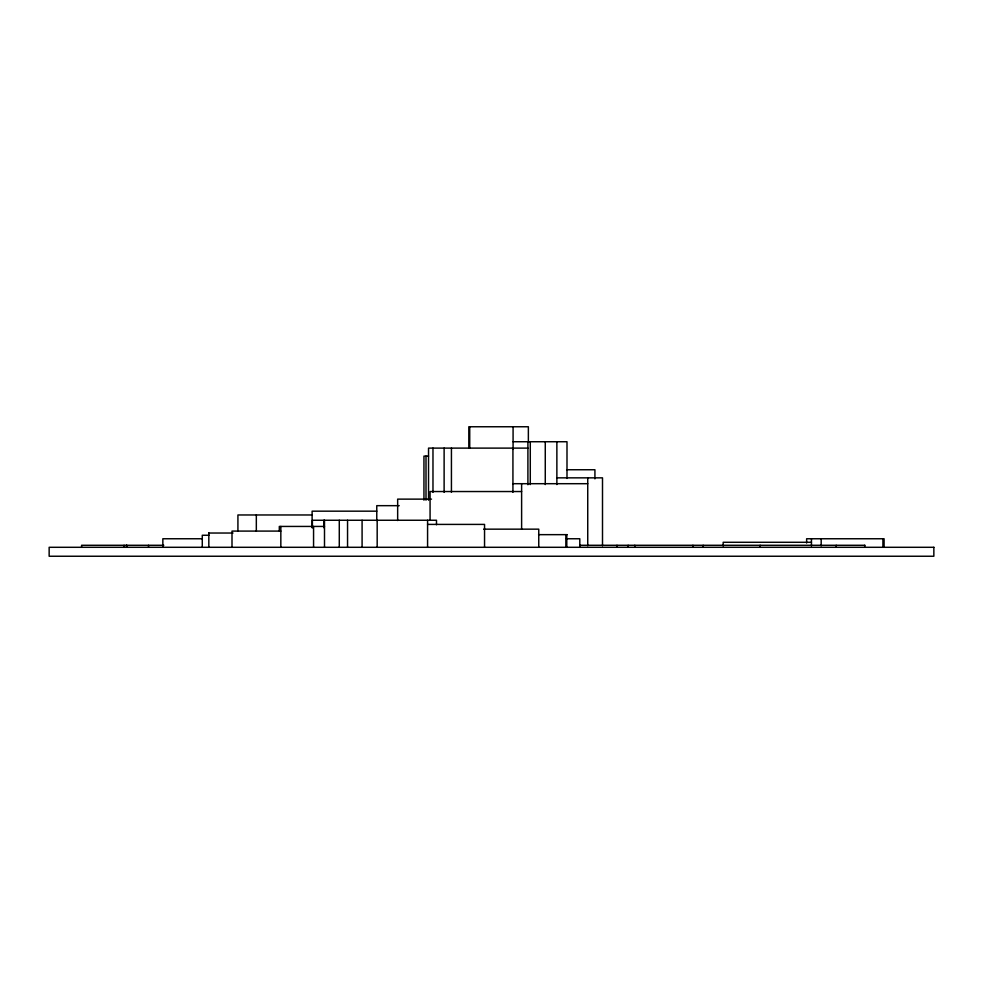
<?xml version="1.0" encoding="UTF-8"?>
<svg xmlns="http://www.w3.org/2000/svg" width="983" height="983" viewBox="0 0 983 983"><rect width="100%" height="100%" fill="white"/><g stroke="black" fill="none" stroke-linecap="round" stroke-linejoin="round"><path stroke-width="1.47" d="M513.077 441.736L566.994 441.736L566.994 478.451M527.908 448.113L428.539 448.113L428.539 500.187M428.539 456.112L423.943 456.112L423.943 500.187M566.613 469.751L594.924 469.751L594.924 478.881M556.87 477.849L602.505 477.849L602.505 545.786M512.929 483.697L587.736 483.697M521.617 491.537L430.075 491.537L430.075 520.204M431.5 499.131L397.66 499.131L397.66 520.535M399.221 505.667L376.772 505.667L376.772 520.535M376.772 511.172L312.115 511.172L312.115 527.724M312.115 514.969L237.923 514.969L237.923 531.176M427.58 524.406L484.545 524.406L484.545 547.298M324.501 526.433L279.307 526.433L279.307 530.906M483.636 529.161L538.758 529.161L538.758 547.298M280.831 531.09L232 531.09L232 547.298M208.666 533.032L233.02 533.032M538.573 534.654L567.117 534.654M209.195 535.256L202.277 535.256L202.277 547.298M202.277 538.758L162.846 538.758L162.846 547.298M566.478 538.758L579.798 538.758L579.798 547.298M811.454 542.284L723.181 542.284L723.181 546.044M163.792 545.282L81.589 545.282L81.589 547.298M579.798 545.282L864.905 545.282M884.086 547.298L884.086 538.758L806.638 538.758L806.638 543.021M882.918 538.758L882.918 547.298M864.708 545.282L864.708 547.298M836.238 545.282L836.238 547.298M821.186 538.758L821.186 545.872M811.454 538.758L811.454 546.044M760.154 545.282L760.154 547.298M703.177 545.282L703.177 547.298M692.917 545.282L692.917 547.298M634.785 545.282L634.785 547.298M628.186 545.282L628.186 547.298M616.992 545.282L616.992 547.298M587.736 477.849L587.736 545.786M566.798 534.654L566.798 547.298M565.852 534.654L565.852 547.298M556.87 441.736L556.87 484.57M545.27 441.736L545.27 484.57M530.279 441.736L530.279 484.57M528.362 442.018L528.362 426.757L468.83 426.757L468.83 448.113M527.908 441.736L527.908 484.73M521.617 483.697L521.617 529.21M513.077 426.757L513.077 449.391M512.929 448.113L512.929 492.36M469.727 426.757L469.727 448.113M451.43 448.113L451.43 492.36M444.119 448.113L444.119 492.36M436.489 524.75L436.489 520.253L312.397 520.253L312.397 527.76M432.975 448.113L432.975 492.36M427.58 520.253L427.58 547.298M426.008 456.112L426.008 500.187M377.177 520.253L377.177 547.298M362.088 520.253L362.088 547.298M347.552 520.253L347.552 547.298M339.282 520.253L339.282 547.298M324.501 520.253L324.501 547.298M323.862 520.253L323.862 527.76M313.565 526.433L313.565 547.298M280.831 526.433L280.831 547.298M256.33 514.969L256.33 531.127M208.826 533.032L208.826 547.298M148.531 545.282L148.531 547.298M126.881 545.282L126.881 547.298M126.512 545.282L126.512 547.298M124.079 545.282L124.079 547.298M933.85 547.298L49.15 547.298L49.15 556.243L933.85 556.243L933.85 547.298"/></g></svg>
